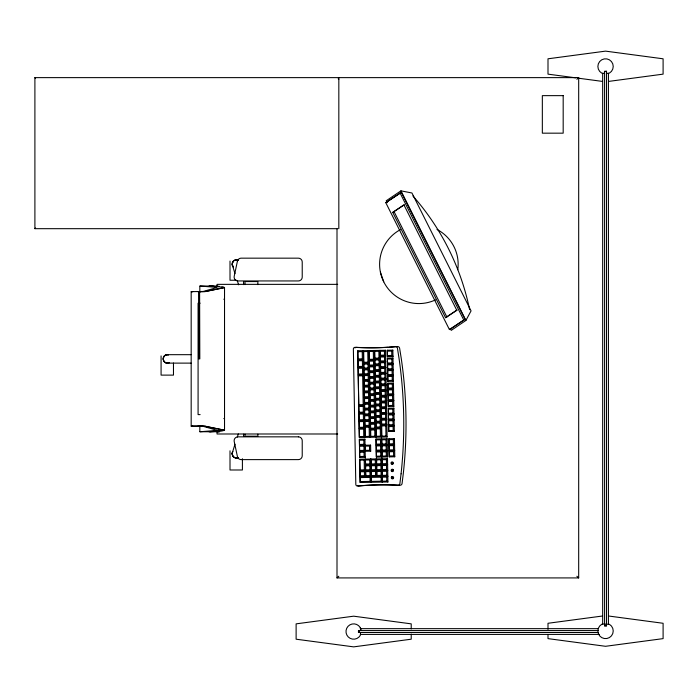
<?xml version="1.0" encoding="UTF-8"?>
<svg xmlns="http://www.w3.org/2000/svg" width="698" height="698" viewBox="0 0 698 698"><rect width="100%" height="100%" fill="white"/><g stroke="black" fill="none" stroke-linecap="round" stroke-linejoin="round"><path stroke-width="1.05" d="M199.837 426.513L199.82 431.739L217.2 431.739M209.836 431.757L209.836 431.739A430.387 143.683 -89.8 0 0 214.225 431.504L222.322 430.71A38.416 1.344 0 0 0 224.041 430.047L204.462 426.225M224.529 430.265L224.529 287.524M391.534 463.507L391.7 462.608M392.843 463.219L392.067 463.926M234.973 444.251L232.102 453.552L233.184 456.597A4.153 4.075 22.5 0 0 237.198 457.897L238.236 457.53A4.223 4.223 0 0 1 232.783 451.475A4.232 4.205 22.5 0 0 232.303 452.461A4.232 4.205 22.5 0 0 238.245 457.539M237.311 437.061L238.315 433.981M359.348 437.48L357.777 350.789L385.532 350.283L387.111 436.974L359.348 437.48L357.777 350.789M359.4 421.609L363.492 421.54L364.6 420.615L364.714 408.225L363.684 351.583L363.335 350.684L362.227 351.609L358.135 351.687M359.671 436.564L363.763 436.494L364.906 437.376L365.229 436.468L369.321 436.39L370.455 437.28L370.778 436.363L369.242 351.487L368.884 350.588L367.776 351.513L363.684 351.583M370.778 436.363L374.87 436.285L376.004 437.175L376.327 436.259L374.791 351.382L374.433 350.483L373.325 351.408L369.242 351.487M376.327 436.259L380.419 436.189L381.553 437.07L381.876 436.163L380.515 360.953L379.982 350.387L378.883 351.312L374.791 351.382M387.399 356.442L387.285 350.256L392.843 350.152L392.957 356.346L387.399 356.442L387.285 350.256M365.229 436.468L364.958 421.513L363.457 419.725L359.374 419.803M387.852 381.361L387.434 358.109L392.983 358.004L393.402 381.265L387.852 381.361L387.434 358.109M359.714 457.408L359.383 439.286L364.932 439.19L365.263 457.312L359.714 457.408L359.383 439.286M359.959 452.269L364.051 452.199L365.15 451.274L365.403 446.127L363.911 444.347L359.819 444.417M388.306 406.437L387.887 383.176L393.436 383.08L393.855 406.332L388.306 406.437L387.887 383.176M360.168 482.484L359.749 459.223L387.503 458.726L387.922 481.978L360.168 482.484L359.749 459.223M360.316 471.752L364.4 471.682L365.508 470.757L365.761 465.836L365.298 459.127L364.19 460.052L360.098 460.122M376.37 457.111L376.039 438.99L387.137 438.789L387.469 456.911L376.37 457.111L376.039 438.99M360.386 475.757L364.478 475.678L365.612 476.568L365.935 475.652L365.508 470.757L364.373 469.867L360.281 469.937M388.76 431.504L388.341 408.243L393.89 408.147L394.309 431.408L388.76 431.504L388.341 408.243M365.656 460.026L369.739 459.947L370.847 459.022L371.275 463.926L369.853 465.767L365.761 465.836M365.726 464.03L369.818 463.952L371.31 465.74L371.057 470.653L369.957 471.578L365.865 471.656M376.397 439.888L380.489 439.81L381.588 438.885L382.024 444.015L380.593 445.856L376.501 445.926M365.831 469.841L369.923 469.763L371.057 470.653L371.161 476.464L370.062 477.397L360.421 477.572M371.205 459.921L375.297 459.851L376.397 458.926L376.754 459.825L376.501 464.737L375.402 465.662L371.31 465.74M376.466 444.12L380.558 444.041L382.05 445.83L381.806 450.969L380.707 451.894L376.615 451.972M360.491 481.568L370.132 481.393L371.266 482.283L371.161 476.464L370.027 475.582L365.935 475.652M371.275 463.926L375.367 463.856L376.859 465.636L376.606 470.548L375.507 471.482L371.415 471.551M376.693 456.195L380.776 456.126L381.919 457.007L382.164 451.868L380.672 450.079L376.58 450.158M371.484 475.556L375.576 475.478L376.719 476.368L376.964 471.455L375.472 469.667L371.38 469.737M376.754 459.825L380.846 459.746L381.954 458.822L382.303 459.72L382.059 464.632L380.951 465.566L376.859 465.636M389.222 456.876L388.891 438.754L394.44 438.649L394.771 456.78L389.222 456.876L388.891 438.754M376.824 463.821L380.916 463.751L382.408 465.54L382.164 470.452L381.056 471.377L376.964 471.455M376.937 469.641L381.021 469.562L382.164 470.452L382.268 476.263L381.16 477.196L371.519 477.371M371.589 481.367L381.23 481.192L382.373 482.082L382.268 476.263L381.125 475.382L377.042 475.451M391.709 470.007L392.093 471.133M392.852 470.836L392.895 470.077M391.683 477.432L392.302 476.926M393.149 477.903L392.52 478.409M450.245 328.418L451.222 330.372L465.906 320.452L471.063 310.88L411.942 192.988L400.931 190.851L386.238 200.771L387.216 202.717M392.73 470.984L392.642 469.789M391.962 477.1L392.049 478.296M392.861 478.235L392.608 476.952M337.003 229.136L337.003 577.918L578.686 577.918L578.686 77.626L34.9 77.626L34.9 228.682L35.572 228.01M576.871 79.302L578.686 77.626M337.003 577.918L338.827 576.243M358.301 360.753L362.393 360.674L363.492 359.749L362.358 358.859L358.266 358.938M358.44 368.3L362.524 368.23L363.632 367.296L362.498 366.415L358.406 366.485M363.911 364.12L368.003 364.051L369.111 363.117L367.968 362.236L363.885 362.306M380.34 351.286L384.432 351.207L385.532 350.283M369.416 361.154L373.509 361.075L374.608 360.151L373.474 359.269L369.382 359.339M374.948 359.994L379.04 359.924L380.14 358.99L379.005 358.109L374.913 358.179M364.016 369.861L368.108 369.783L369.216 368.858L368.073 367.977L363.99 368.047M380.445 357.027L384.537 356.948L385.636 356.024L384.502 355.134L380.41 355.212M387.643 351.155L391.735 351.077L392.843 350.152M358.571 375.856L362.663 375.777L363.771 374.852L362.628 373.962L358.545 374.041M369.521 366.886L373.605 366.816L374.713 365.892L373.578 365.002L369.486 365.08M375.053 365.735L379.136 365.656L380.244 364.731L379.11 363.85L375.018 363.92M364.12 375.603L368.212 375.524L369.321 374.599L368.178 373.709L364.094 373.788M380.55 362.759L384.642 362.69L385.741 361.765L384.607 360.875L380.515 360.953M369.626 372.627L373.709 372.558L374.817 371.633L373.683 370.743L369.591 370.821M387.791 359.008L391.875 358.929L392.983 358.004M375.158 371.476L379.241 371.397L380.349 370.472L379.215 369.582L375.123 369.661M364.225 381.335L368.317 381.265L369.425 380.34L368.282 379.45L364.19 379.529M380.654 368.5L384.746 368.431L385.846 367.497L384.711 366.616L380.619 366.686M369.722 378.368L373.814 378.299L374.922 377.365L373.788 376.484L369.696 376.554M387.896 364.818L391.979 364.749L393.087 363.824L391.953 362.934L387.861 363.004M375.262 377.208L379.346 377.138L380.454 376.213L379.319 375.323L375.227 375.402M364.33 387.076L368.422 387.006L369.53 386.081L368.387 385.191L364.295 385.27M380.759 374.241L384.851 374.163L385.95 373.238L384.816 372.357L380.724 372.427M369.827 384.109L373.919 384.031L375.027 383.106L373.884 382.225L369.8 382.295M388.001 370.638L392.093 370.559L393.192 369.635L392.058 368.745L387.966 368.823M375.358 382.949L379.45 382.879L380.558 381.946L379.415 381.064L375.332 381.134M364.435 392.817L368.527 392.738L369.626 391.814L368.492 390.932L364.4 391.002M380.864 379.982L384.956 379.904L386.055 378.979L384.921 378.089L380.829 378.168M369.931 389.85L374.023 389.772L375.131 388.847L373.988 387.957L369.905 388.036M388.105 376.449L392.197 376.379L393.297 375.445L392.163 374.564L388.071 374.634M375.463 388.69L379.555 388.611L380.663 387.687L379.52 386.805L375.437 386.875M364.539 398.558L368.631 398.479L369.731 397.555L368.596 396.673L364.504 396.743M380.968 385.715L385.052 385.645L386.16 384.72L385.026 383.83L380.934 383.909M370.036 395.583L374.128 395.513L375.236 394.588L374.093 393.698L370.001 393.777M359.13 406.506L363.222 406.437L364.321 405.512L363.187 404.622L359.095 404.7M375.568 394.431L379.66 394.353L380.768 393.428L379.625 392.538L375.541 392.616M388.245 384.075L392.328 384.005L393.436 383.08M364.644 404.299L368.736 404.221L369.835 403.296L368.701 402.406L364.609 402.484M381.073 391.456L385.156 391.386L386.264 390.461L385.13 389.571L381.038 389.65M370.141 401.324L374.233 401.254L375.341 400.32L374.198 399.439L370.106 399.509M375.672 400.163L379.764 400.094L380.872 399.169L379.729 398.279L375.637 398.357M359.269 414.062L363.361 413.984L364.461 413.059L363.326 412.178L359.234 412.248M388.35 389.894L392.442 389.816L393.541 388.891L392.407 388.001L388.315 388.079M364.749 410.031L368.841 409.962L369.94 409.037L368.806 408.147L364.714 408.225M381.169 397.197L385.261 397.118L386.369 396.194L385.235 395.312L381.143 395.382M370.245 407.065L374.337 406.986L375.437 406.062L374.303 405.18L370.21 405.25M375.777 405.904L379.869 405.835L380.977 404.901L379.834 404.02L375.742 404.09M388.454 395.705L392.546 395.635L393.646 394.702L392.512 393.82L388.42 393.89M364.853 415.772L368.945 415.703L370.045 414.769L368.91 413.888L364.818 413.958M381.274 402.938L385.366 402.859L386.474 401.935L385.331 401.053L381.248 401.123M370.35 412.806L374.442 412.727L375.541 411.803L374.407 410.913L370.315 410.991M375.882 411.646L379.974 411.567L381.073 410.642L379.939 409.761L375.847 409.831M388.559 401.516L392.651 401.446L393.751 400.521L392.616 399.631L388.524 399.71M364.958 421.513L369.041 421.435L370.149 420.51L369.015 419.629L364.923 419.699M381.378 408.679L385.471 408.6L386.579 407.676L385.436 406.786L381.352 406.864M370.455 418.538L374.547 418.468L375.646 417.544L374.512 416.654L370.42 416.732M359.54 429.165L363.632 429.087L364.731 428.162L363.597 427.281L359.505 427.351M375.986 417.387L380.078 417.308L381.178 416.383L380.044 415.502L375.952 415.572M365.063 427.255L369.146 427.176L370.254 426.251L369.12 425.361L365.028 425.44M381.483 414.411L385.575 414.342L386.683 413.417L385.54 412.527L381.448 412.605M370.559 424.279L374.651 424.209L375.751 423.285L374.617 422.395L370.525 422.465M388.699 409.15L392.791 409.072L393.89 408.147M376.091 423.119L380.183 423.049L381.283 422.124L380.148 421.234L376.056 421.313M381.588 420.152L385.68 420.083L386.788 419.149L385.645 418.268L381.553 418.338M370.664 430.02L374.756 429.942L375.856 429.017L374.721 428.136L370.629 428.206M388.803 414.961L392.895 414.891L393.995 413.958L392.861 413.076L388.769 413.146M359.74 440.185L363.833 440.115L364.932 439.19M376.196 428.86L380.288 428.79L381.387 427.865L380.253 426.975L376.161 427.054M381.693 425.893L385.785 425.815L386.884 424.89L385.75 424.009L381.658 424.079M388.908 420.772L393 420.702L394.1 419.777L392.965 418.887L388.873 418.966M359.854 446.231L363.937 446.153L365.045 445.228M365.403 446.127L369.495 446.057L370.594 445.132L370.708 451.17L359.601 451.37M389.013 426.591L393.105 426.513L394.204 425.588L393.07 424.707L388.978 424.777M381.946 439.784L386.038 439.714L387.137 438.789M389.248 439.653L393.34 439.583L394.44 438.649M382.05 445.83L386.142 445.752L387.25 444.827L386.116 443.945L382.024 444.015M382.164 451.868L386.256 451.798L387.355 450.864L386.221 449.983L382.129 450.053M389.362 445.699L393.445 445.621L394.553 444.696L393.419 443.806L389.327 443.884M389.467 451.737L393.559 451.658L394.667 450.734L393.524 449.852L389.432 449.922M382.303 459.72L386.395 459.65L387.503 458.726M382.408 465.54L386.5 465.461L387.608 464.536L386.465 463.647L382.382 463.725M382.521 471.351L386.605 471.281L387.713 470.347L386.579 469.466L382.487 469.536M382.626 477.162L386.709 477.092L387.818 476.167L386.683 475.277L382.591 475.355M391.761 469.859L392.363 469.667M385.776 202.656L401.411 192.334L465.034 319.23L450.742 328.889L449.407 329.552L385.776 202.656L401.411 192.334M392.756 212.393L403.924 204.854L456.719 310.156L445.56 317.695L392.756 212.393L404.395 204.767M445.56 317.695L457.199 310.069M449.407 329.552L465.034 319.23M200.631 426.129L191.173 426.138L191.173 291.659L203.179 291.459L216.659 287.628A23.051 0.803 0 0 0 215.202 287.236L200.029 286.058M392.259 463.908L392.765 462.835M392.171 469.675L391.587 470.757M191.173 426.138L198.572 426.12M191.706 426.138L192.744 426.103M608.743 81.396L663.1 74.145L663.1 58.798L605.55 51.129L548 58.798L548 74.145L575.71 77.836M602.348 616.029L548 623.279L548 629.413M391.962 462.434L392.416 462.451M205.657 291.511L223.517 287.751A38.416 1.344 0 0 0 221.798 287.087M205.107 291.546L224.041 287.751A38.416 1.344 0 0 0 222.322 287.087L209.034 286.058M204.462 291.572L205.631 291.546M203.729 291.598L204.985 291.572M202.909 291.616L204.252 291.598M202.027 291.642L203.441 291.616M387.722 355.535L391.814 355.457L392.957 356.346M380.087 356.12L385.636 356.024M387.399 356.294L392.948 356.189M374.59 359.095L380.14 358.99M357.943 359.845L363.492 359.749M369.059 360.255L374.608 360.151M380.192 361.861L385.741 361.765M363.562 363.222L369.111 363.117M387.538 363.92L393.087 363.824M374.695 364.836L380.244 364.731M369.163 365.988L374.713 365.892M358.083 367.401L363.632 367.296M380.297 367.602L385.846 367.497M363.658 368.963L369.216 368.858M387.643 369.731L393.192 369.635M374.8 370.568L380.349 370.472M369.268 371.729L374.817 371.633M380.401 373.343L385.95 373.238M363.763 374.704L369.321 374.599M358.214 374.948L363.771 374.852M387.748 375.55L393.297 375.445M374.905 376.309L380.454 376.213M369.373 377.47L374.922 377.365M380.506 379.084L386.055 378.979M363.867 380.436L369.425 380.34M388.175 380.454L392.267 380.375L393.402 381.265M375.009 382.05L380.558 381.946M369.478 383.211L375.027 383.106M380.611 384.816L386.16 384.72M363.972 386.177L369.53 386.081M375.114 387.791L380.663 387.687M369.574 388.943L375.131 388.847M387.992 388.987L393.541 388.891M380.715 390.557L386.264 390.461M364.077 391.918L369.626 391.814M375.21 393.524L380.768 393.428M369.678 394.684L375.236 394.588M388.097 394.806L393.646 394.702M380.82 396.298L386.369 396.194M364.182 397.659L369.731 397.555M375.315 399.265L380.872 399.169M369.783 400.425L375.341 400.32M388.201 400.617L393.751 400.521M380.925 402.039L386.474 401.935M364.286 403.392L369.835 403.296M375.419 405.006L380.977 404.901M358.772 405.608L364.321 405.512M388.629 405.521L392.721 405.451L393.855 406.332M369.888 406.166L375.437 406.062M381.021 407.772L386.579 407.676M364.391 409.133L369.94 409.037M375.524 410.747L381.073 410.642M369.992 411.907L375.541 411.803M358.912 413.164L364.461 413.059M381.125 413.513L386.683 413.417M388.446 414.062L393.995 413.958M364.496 414.874L370.045 414.769M375.629 416.488L381.178 416.383M370.097 417.64L375.646 417.544M381.23 419.254L386.788 419.149M388.55 419.873L394.1 419.777M359.051 420.711L370.149 420.51M375.733 422.22L381.283 422.124M370.202 423.381L375.751 423.285M381.335 424.995L386.884 424.89M388.655 425.693L394.204 425.588M364.705 426.347L370.254 426.251M359.182 428.267L364.731 428.162M375.838 427.961L381.387 427.865M370.306 429.122L375.856 429.017M389.083 430.596L393.175 430.518L394.309 431.408M381.876 436.163L385.968 436.084L387.111 436.974M359.496 445.333L370.594 445.132M376.143 445.027L387.25 444.827M389.004 444.792L394.553 444.696M359.924 450.463L364.016 450.385L365.15 451.274M365.482 450.358L369.565 450.289L370.708 451.17M376.257 451.065L387.355 450.864M389.109 450.838L394.667 450.734M360.037 456.501L364.129 456.422L365.263 457.312M382.242 456.099L386.334 456.021L387.469 456.911M389.545 455.969L393.637 455.89L394.771 456.78M365.403 464.938L387.608 464.536M359.959 470.853L387.713 470.347M360.063 476.664L387.818 476.167M382.696 481.166L386.788 481.096L387.922 481.978M201.085 291.651L202.551 291.642M200.108 291.668L201.617 291.651M199.087 291.677L200.631 291.668M200.134 303.185L198.084 303.194L198.084 414.603L200.134 414.612M200.029 431.739L215.202 430.561A23.051 0.803 0 0 0 216.659 430.16L203.301 426.365L199.2 426.19M209.034 431.739L221.798 430.71A38.416 1.344 0 0 0 223.517 430.047L205.657 426.286M197.883 291.607L198.555 291.607L198.782 358.894L199.811 358.894L199.611 291.677L198.049 291.677M604.59 71.484L606.51 71.484M604.59 73.403L601.711 73.115A7.669 7.669 0 0 1 599.669 61.537A7.669 7.669 0 0 1 611.431 61.537A7.669 7.669 0 0 1 609.389 73.115L606.51 73.403M34.9 228.682L337.736 228.682M236.203 280.238L230.008 280.238L230.008 261.061M337.684 284.356L217.034 284.356L217.034 286.276L219.163 286.276M217.2 286.058L199.82 286.058L199.837 292.331M191.086 354.68L167.389 354.68C161.971 354.471 161.971 363.326 167.389 363.117L191.086 363.117M337.684 433.99L217.034 433.99L217.034 432.071L219.163 432.071M604.59 625.452L606.51 625.452M360.596 628.654L598.23 628.654M598.23 630.573L358.458 630.573L358.458 632.484L598.23 632.484M360.596 634.403L599.32 634.403M192.22 291.685L191.226 291.668M192.744 291.685L191.749 291.668M198.049 426.12L199.611 426.12M200.108 426.129L201.617 426.138M201.085 426.138L202.551 426.155M202.027 426.155L203.441 426.173M202.909 426.173L204.252 426.199M203.729 426.199L205.631 426.251M577.839 78.124L602.348 81.396M608.743 616.029L663.1 623.279L663.1 638.626L605.55 646.296L548 638.626L548 634.534M392.285 469.667L392.869 469.92M392.276 471.176L391.7 470.923M338.207 78.734L338.827 79.302M576.871 576.243L578.686 577.918M34.9 77.626L35.572 78.298M400.931 190.851L465.906 320.452M400.076 192.997L463.699 319.893M394.1 211.73L446.895 317.032M360.308 627.694L360.596 630.573M380.401 272.159L383.743 281.844A39.271 39.271 0 0 0 435.508 299.878M234.973 273.546L232.102 264.245L233.184 261.2A4.153 4.075 -22.5 0 1 237.198 259.9L238.236 260.267A4.223 4.223 0 0 0 233.498 267.159A4.232 4.205 -22.5 0 1 238.262 260.293M237.311 280.736L238.646 284.836M391.735 351.077L391.814 355.457M391.875 358.929L391.953 362.934M391.979 364.749L392.058 368.745M392.093 370.559L392.163 374.564M392.197 376.379L392.267 380.375M392.328 384.005L392.407 388.001M392.442 389.816L392.512 393.82M392.546 395.635L392.616 399.631M392.651 401.446L392.721 405.451M392.791 409.072L392.861 413.076M392.895 414.891L392.965 418.887M393 420.702L393.07 424.707M393.105 426.513L393.175 430.518M393.34 439.583L393.419 443.806M393.445 445.621L393.524 449.852M393.559 451.658L393.637 455.89M384.432 351.207L384.502 355.134M384.537 356.948L384.607 360.875M384.642 362.69L384.711 366.616M384.746 368.431L384.816 372.357M384.851 374.163L384.921 378.089M384.956 379.904L385.026 383.83M385.052 385.645L385.13 389.571M385.156 391.386L385.235 395.312M385.261 397.118L385.331 401.053M385.366 402.859L385.436 406.786M385.471 408.6L385.54 412.527M385.575 414.342L385.645 418.268M385.68 420.083L385.75 424.009M385.785 425.815L385.968 436.084M386.038 439.714L386.116 443.945M386.142 445.752L386.221 449.983M386.256 451.798L386.334 456.021M386.395 459.65L386.465 463.647M386.5 465.461L386.579 469.466M386.605 471.281L386.683 475.277M386.709 477.092L386.788 481.096M379.982 350.387L381.553 437.07M381.588 438.885L381.919 457.007M381.954 458.822L382.373 482.082M378.883 351.312L379.005 358.109M379.04 359.924L379.11 363.85M379.136 365.656L379.215 369.582M379.241 371.397L379.319 375.323M379.346 377.138L379.415 381.064M379.45 382.879L379.52 386.805M379.555 388.611L379.625 392.538M379.66 394.353L379.729 398.279M379.764 400.094L379.834 404.02M379.869 405.835L379.939 409.761M379.974 411.567L380.044 415.502M380.078 417.308L380.148 421.234M380.183 423.049L380.253 426.975M380.288 428.79L380.419 436.189M380.489 439.81L380.558 444.041M380.593 445.856L380.672 450.079M380.707 451.894L380.776 456.126M380.846 459.746L380.916 463.751M380.951 465.566L381.021 469.562M381.056 471.377L381.125 475.382M381.16 477.196L381.23 481.192M374.433 350.483L376.004 437.175M376.397 458.926L376.719 476.368M373.325 351.408L373.474 359.269M373.509 361.075L373.578 365.002M373.605 366.816L373.683 370.743M373.709 372.558L373.788 376.484M373.814 378.299L373.884 382.225M373.919 384.031L373.988 387.957M374.023 389.772L374.093 393.698M374.128 395.513L374.198 399.439M374.233 401.254L374.303 405.18M374.337 406.986L374.407 410.913M374.442 412.727L374.512 416.654M374.547 418.468L374.617 422.395M374.651 424.209L374.721 428.136M374.756 429.942L374.87 436.285M375.297 459.851L375.367 463.856M375.402 465.662L375.472 469.667M375.507 471.482L375.576 475.478M368.884 350.588L370.455 437.28M370.847 459.022L371.266 482.283M367.776 351.513L367.968 362.236M368.003 364.051L368.073 367.977M368.108 369.783L368.178 373.709M368.212 375.524L368.282 379.45M368.317 381.265L368.387 385.191M368.422 387.006L368.492 390.932M368.527 392.738L368.596 396.673M368.631 398.479L368.701 402.406M368.736 404.221L368.806 408.147M368.841 409.962L368.91 413.888M368.945 415.703L369.015 419.629M369.041 421.435L369.12 425.361M369.146 427.176L369.321 436.39M369.495 446.057L369.565 450.289M369.739 459.947L369.818 463.952M369.853 465.767L369.923 469.763M369.957 471.578L370.027 475.582M370.062 477.397L370.132 481.393M363.335 350.684L364.906 437.376M365.298 459.127L365.612 476.568M362.227 351.609L362.358 358.859M362.393 360.674L362.498 366.415M362.524 368.23L362.628 373.962M362.663 375.777L363.187 404.622M363.222 406.437L363.326 412.178M363.361 413.984L363.457 419.725M363.492 421.54L363.597 427.281M363.632 429.087L363.763 436.494M363.833 440.115L363.911 444.347M363.937 446.153L364.016 450.385M364.051 452.199L364.129 456.422M364.19 460.052L364.373 469.867M364.4 471.682L364.478 475.678M209.836 286.04L209.836 286.058A430.387 143.683 89.8 0 1 214.225 286.293M608.429 73.403L608.429 624.021M602.671 73.403L602.671 624.021M411.218 628.968L411.218 623.855L353.668 616.186L296.118 623.855L296.118 639.202L353.668 646.871L411.218 639.202L411.218 634.089M360.596 632.484L360.308 635.363A7.669 7.669 0 0 1 348.241 636.951A7.669 7.669 0 0 1 349.829 624.885A7.669 7.669 0 0 1 361.075 629.544M359.156 630.573L359.156 632.484M358.676 630.573L358.676 632.484M338.827 77.626L338.827 228.682M257.859 284.636L257.859 281.564L245.007 281.564L245.007 284.636M257.859 434.173L257.859 436.215L245.007 436.215L245.007 434.173M243.567 281.564L243.567 284.636M243.567 434.173L243.567 436.215M242.407 458.743L242.407 469.99L230.008 469.99L230.008 450.803M173.47 363.039L173.47 375.114L161.081 375.114L161.081 355.928M223.927 299.154A38.416 1.344 0 0 1 223.77 299.215M223.77 418.582A38.416 1.344 0 0 1 223.927 418.643M168.48 354.82A4.223 4.223 0 0 0 163.21 359.453A4.223 4.223 0 0 0 169.501 362.55A4.223 4.205 82.5 0 1 163.166 358.894A4.223 4.205 -82.5 0 1 168.445 354.82M388.175 347.29A283.676 279.785 89 0 1 358.362 347.43L356.425 347.316A1.684 1.658 89 0 0 355.02 347.953M389.1 347.238A283.676 279.785 89 0 0 395.609 346.749L397.537 346.574A1.963 1.937 89 0 1 399.614 348.215L401.167 357.882A446.641 440.517 89 0 1 403.269 473.82L402.065 483.54A1.946 1.92 89 0 1 400.05 485.25L398.113 485.145A283.676 279.785 89 0 0 360.866 485.817L358.938 486A1.684 1.658 89 0 1 357.516 485.415M436.992 229.459A39.271 39.271 0 0 1 457.775 269.733M383.743 281.844A39.271 39.271 0 0 1 400.425 229.633M412.911 195.964A244.536 241.525 56 0 1 469.606 309.615M401.071 473.855L399.893 483.574A1.946 1.885 89 0 1 397.921 485.293L396.028 485.18A283.676 274.393 89 0 0 359.487 485.843L357.603 486.026A1.684 1.632 89 0 1 355.814 484.377L353.363 349.052A1.684 1.632 89 0 1 355.09 347.342L356.983 347.456A283.676 274.393 89 0 0 393.515 346.793L395.408 346.609A1.963 1.902 89 0 1 397.441 348.258L398.968 357.926A446.641 432.027 89 0 1 401.071 473.855M237.425 261.2L234.196 276.303A3.839 3.839 0 0 0 237.948 280.945L298.386 280.945A3.839 3.839 0 0 0 302.225 277.106L302.225 262.003A3.839 3.839 0 0 0 298.404 258.164L241.176 258.164A3.839 3.839 0 0 0 237.425 261.2M602.409 624.021L601.711 624.3A7.669 7.669 0 0 0 599.669 635.878A7.669 7.669 0 0 0 611.431 635.878A7.669 7.669 0 0 0 609.389 624.3L602.409 624.021M606.51 71.266L604.59 71.266L604.59 626.15L606.51 626.15L606.51 71.266M563.181 95.643L542.337 95.643L542.337 133.17L563.181 133.17L563.181 95.643M298.386 436.843L237.948 436.843A3.839 3.839 0 0 0 234.196 441.476L237.425 456.579A3.839 3.839 0 0 0 241.176 459.616L298.404 459.616A3.839 3.839 0 0 0 302.225 455.785L302.225 440.674A3.839 3.839 0 0 0 298.386 436.843M391.342 462.338A1.213 1.169 89 0 0 391.918 464.345A1.213 1.169 89 0 0 393.306 462.826A1.213 1.169 89 0 0 391.342 462.338M391.473 469.588A1.213 1.169 89 0 0 392.049 471.595A1.213 1.169 89 0 0 393.436 470.077A1.213 1.169 89 0 0 391.473 469.588M391.604 476.839A1.213 1.169 89 0 0 392.18 478.845A1.213 1.169 89 0 0 393.576 477.327A1.213 1.169 89 0 0 391.604 476.839"/></g></svg>
